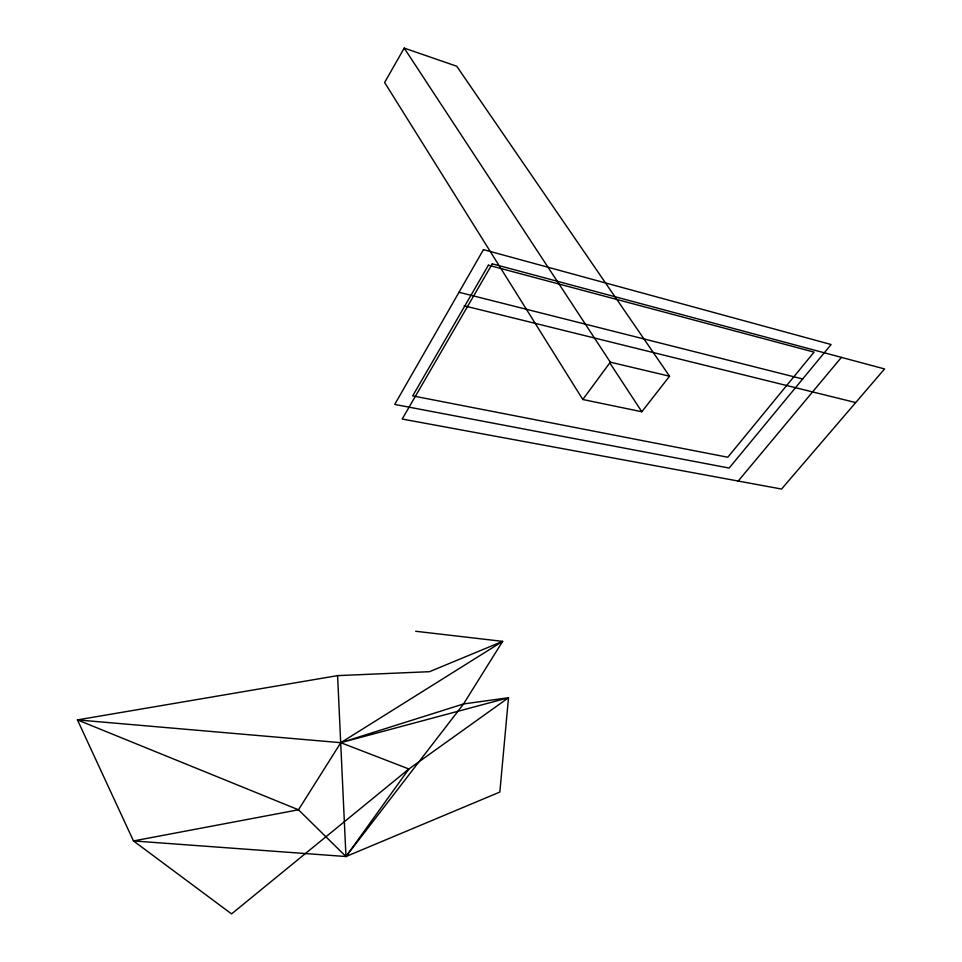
<?xml version="1.0" encoding="UTF-8"?>
<svg xmlns="http://www.w3.org/2000/svg" width="962" height="962" viewBox="0 0 962 962"><rect width="100%" height="100%" fill="white"/><g stroke="black" fill="none" stroke-linecap="round" stroke-linejoin="round"><path stroke-width="1.44" d="M404.208 48.1L384.62 82.491L582.792 399.507L641.834 411.748L669.54 376.214L456.722 66.234L404.208 48.1L610.317 362.181L669.54 376.214M582.792 399.507L610.317 362.181M738.119 481.144L841.413 357.371M337.59 675.625L345.971 856.529L408.886 768.987L340.801 742.688L77.441 719.901L298.473 809.788L345.971 856.529L463.54 703.943L502.633 641.365L429.509 671.692L337.59 675.625L77.441 719.901L133.477 840.944L231.565 913.9L408.886 768.987L508.501 697.739L499.843 792.063L345.971 856.529L133.477 840.944L298.473 809.788L340.801 742.688L502.633 641.365L415.656 631.264M464.189 305.808L855.35 402.489M459.006 292.28L802.669 378.98M609.728 362.782L641.834 411.748M483.453 249.627L394.721 404.437L729.16 468.049L831.12 344.516L483.453 249.627M488.407 265.187L412.698 395.887L727.801 457.239L814.08 352.116L488.407 265.187M492.291 263.841L402.188 419.035L781.541 489.045L884.559 368.939L492.291 263.841M463.54 703.943L340.801 742.688L508.501 697.739L463.54 703.943"/></g></svg>
